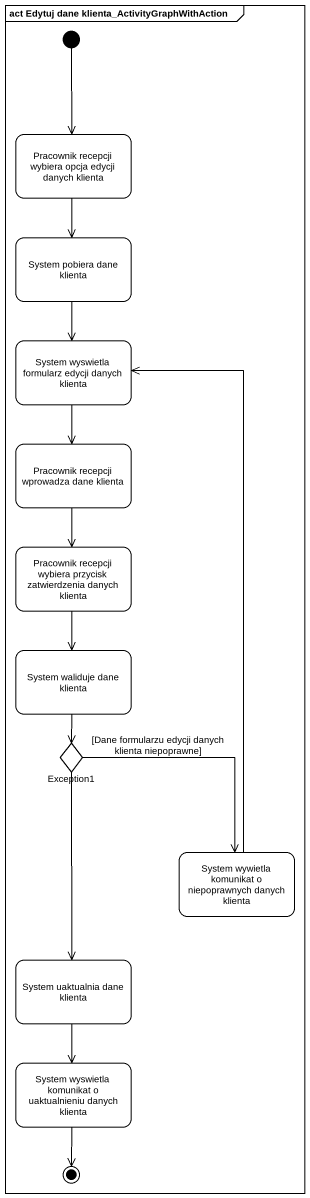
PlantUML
@startuml
mainframe act Edytuj dane klienta_ActivityGraphWithAction
hide empty description
state "Pracownik recepcji wybiera opcja edycji danych klienta" as Pracownik_recepcji_wybiera
state "System pobiera dane klienta" as System_pobiera_dane_klienta
state "System wyswietla formularz edycji danych klienta" as System_wyswietla_formularz
state "Pracownik recepcji wprowadza dane klienta" as Pracownik_recepcji
state "Pracownik recepcji wybiera przycisk zatwierdzenia danych klienta" as Pracownik_recepcji_wybiera_2
state "System waliduje dane klienta" as System_waliduje_dane_klienta
state Exception1 <<choice>>
state "System wywietla komunikat o niepoprawnych danych klienta" as System_wywietla_komunikat_o
state "System uaktualnia dane klienta" as System_uaktualnia_dane
state "System wyswietla komunikat o uaktualnieniu danych klienta" as System_wyswietla_komunikat
[*] --> Pracownik_recepcji_wybiera
Pracownik_recepcji_wybiera --> System_pobiera_dane_klienta
System_pobiera_dane_klienta --> System_wyswietla_formularz
System_wyswietla_formularz --> Pracownik_recepcji
Pracownik_recepcji --> Pracownik_recepcji_wybiera_2
Pracownik_recepcji_wybiera_2 --> System_waliduje_dane_klienta
System_waliduje_dane_klienta --> Exception1
Exception1 --> System_wywietla_komunikat_o : [Dane formularzu edycji danych klienta niepoprawne]
Exception1 --> System_uaktualnia_dane
System_wywietla_komunikat_o -up-> System_wyswietla_formularz
System_uaktualnia_dane --> System_wyswietla_komunikat
System_wyswietla_komunikat --> [*]
@enduml
